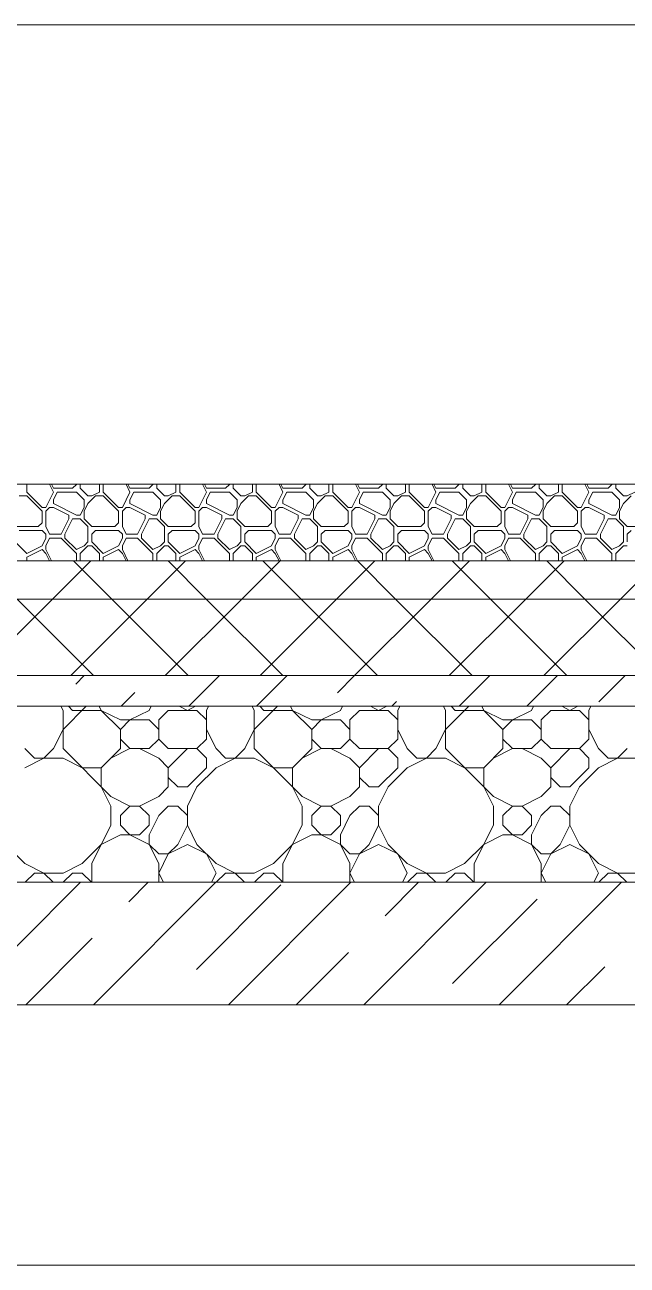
# Model space of a CAD drawing. Header units: millimetres. Extents: x 53645 to 137188, y 78097 to 135533.
# Drawn here: x 68644 to 69432, y 109260 to 110880 of the extents above; entities that cross this region are included whole.
import ezdxf

# ---------------------------------------------------------------- set-up
doc = ezdxf.new("R2010")
doc.units = ezdxf.units.MM
doc.layers.add('hatch', color=7, linetype='Continuous', lineweight=5)
doc.layers.add('Wall2', color=5, linetype='Continuous', lineweight=5)

msp = doc.modelspace()

# ---------------------------------------------------------------- linework, layer by layer
at = {"layer": 'hatch', "color": 251, "ltscale": 100}
for points in [[(68647, 110269.6), (68647, 110280)], [(68682, 110269.6), (68676.8, 110280)], [(68682, 110274.6), (68679.3, 110280)], [(68682, 110274.6), (68707, 110274.6)], [(68707, 110274.6), (68712, 110279.6)], [(68712, 110279.6), (68712, 110280)], [(68717, 110274.6), (68717, 110280)], [(68727, 110264.6), (68717, 110274.6)], [(68742, 110269.6), (68742, 110280)], [(68747, 110269.6), (68747, 110280)], [(68782, 110269.6), (68776.8, 110280)], [(68782, 110274.6), (68779.3, 110280)], [(68782, 110274.6), (68807, 110274.6)], [(68807, 110274.6), (68812, 110279.6)], [(68812, 110279.6), (68812, 110280)], [(68817, 110274.6), (68817, 110280)], [(68827, 110264.6), (68817, 110274.6)], [(68842, 110269.6), (68842, 110280)], [(68847, 110269.6), (68847, 110280)], [(68882, 110269.6), (68876.8, 110280)], [(68882, 110274.6), (68879.3, 110280)], [(68882, 110274.6), (68907, 110274.6)], [(68907, 110274.6), (68912, 110279.6)], [(68912, 110279.6), (68912, 110280)], [(68917, 110274.6), (68917, 110280)], [(68927, 110264.6), (68917, 110274.6)], [(68942, 110269.6), (68942, 110280)], [(68947, 110269.6), (68947, 110280)], [(68982, 110269.6), (68976.8, 110280)], [(68982, 110274.6), (68979.3, 110280)], [(68982, 110274.6), (69007, 110274.6)], [(69007, 110274.6), (69012, 110279.6)], [(69012, 110279.6), (69012, 110280)], [(69017, 110274.6), (69017, 110280)], [(69027, 110264.6), (69017, 110274.6)], [(69042, 110269.6), (69042, 110280)], [(69047, 110269.6), (69047, 110280)], [(69082, 110269.6), (69076.8, 110280)], [(69082, 110274.6), (69079.3, 110280)], [(69082, 110274.6), (69107, 110274.6)], [(69107, 110274.6), (69112, 110279.6)], [(69112, 110279.6), (69112, 110280)], [(69117, 110274.6), (69117, 110280)], [(69127, 110264.6), (69117, 110274.6)], [(69142, 110269.6), (69142, 110280)], [(69147, 110269.6), (69147, 110280)], [(69182, 110269.6), (69176.8, 110280)], [(69182, 110274.6), (69179.3, 110280)], [(69182, 110274.6), (69207, 110274.6)], [(69207, 110274.6), (69212, 110279.6)], [(69212, 110279.6), (69212, 110280)], [(69217, 110274.6), (69217, 110280)], [(69227, 110264.6), (69217, 110274.6)], [(69242, 110269.6), (69242, 110280)], [(69247, 110269.6), (69247, 110280)], [(69282, 110269.6), (69276.8, 110280)], [(69282, 110274.6), (69279.3, 110280)], [(69282, 110274.6), (69307, 110274.6)], [(69307, 110274.6), (69312, 110279.6)], [(69312, 110279.6), (69312, 110280)], [(69317, 110274.6), (69317, 110280)], [(69327, 110264.6), (69317, 110274.6)], [(69342, 110269.6), (69342, 110280)], [(69347, 110269.6), (69347, 110280)], [(69382, 110269.6), (69376.8, 110280)], [(69382, 110274.6), (69379.3, 110280)], [(69382, 110274.6), (69407, 110274.6)], [(69407, 110274.6), (69412, 110279.6)], [(69412, 110279.6), (69412, 110280)], [(69417, 110274.6), (69417, 110280)], [(69427, 110264.6), (69417, 110274.6)], [(68637, 110264.6), (68647, 110264.6)], [(68667, 110249.6), (68647, 110269.6)], [(68667, 110244.6), (68647, 110264.6)], [(68672, 110249.6), (68682, 110269.6)], [(68682, 110259.6), (68687, 110269.6)], [(68682, 110254.6), (68682, 110259.6)], [(68687, 110269.6), (68712, 110269.6)], [(68722, 110259.6), (68712, 110269.6)], [(68722, 110249.6), (68722, 110259.6)], [(68727, 110264.6), (68732, 110264.6)], [(68727, 110254.6), (68737, 110264.6)], [(68732, 110264.6), (68742, 110269.6)], [(68737, 110264.6), (68747, 110264.6)], [(68767, 110249.6), (68747, 110269.6)], [(68767, 110244.6), (68747, 110264.6)], [(68772, 110249.6), (68782, 110269.6)], [(68782, 110259.6), (68787, 110269.6)], [(68782, 110254.6), (68782, 110259.6)], [(68787, 110269.6), (68812, 110269.6)], [(68822, 110259.6), (68812, 110269.6)], [(68822, 110249.6), (68822, 110259.6)], [(68827, 110264.6), (68832, 110264.6)], [(68827, 110254.6), (68837, 110264.6)], [(68832, 110264.6), (68842, 110269.6)], [(68837, 110264.6), (68847, 110264.6)], [(68867, 110249.6), (68847, 110269.6)], [(68867, 110244.6), (68847, 110264.6)], [(68872, 110249.6), (68882, 110269.6)], [(68882, 110259.6), (68887, 110269.6)], [(68882, 110254.6), (68882, 110259.6)], [(68887, 110269.6), (68912, 110269.6)], [(68922, 110259.6), (68912, 110269.6)], [(68922, 110249.6), (68922, 110259.6)], [(68927, 110264.6), (68932, 110264.6)], [(68927, 110254.6), (68937, 110264.6)], [(68932, 110264.6), (68942, 110269.6)], [(68937, 110264.6), (68947, 110264.6)], [(68967, 110249.6), (68947, 110269.6)], [(68967, 110244.6), (68947, 110264.6)], [(68972, 110249.6), (68982, 110269.6)], [(68982, 110259.6), (68987, 110269.6)], [(68982, 110254.6), (68982, 110259.6)], [(68987, 110269.6), (69012, 110269.6)], [(69022, 110259.6), (69012, 110269.6)], [(69022, 110249.6), (69022, 110259.6)], [(69027, 110264.6), (69032, 110264.6)], [(69027, 110254.6), (69037, 110264.6)], [(69032, 110264.6), (69042, 110269.6)], [(69037, 110264.6), (69047, 110264.6)], [(69067, 110249.6), (69047, 110269.6)], [(69067, 110244.6), (69047, 110264.6)], [(69072, 110249.6), (69082, 110269.6)], [(69082, 110259.6), (69087, 110269.6)], [(69082, 110254.6), (69082, 110259.6)], [(69087, 110269.6), (69112, 110269.6)], [(69122, 110259.6), (69112, 110269.6)], [(69122, 110249.6), (69122, 110259.6)], [(69127, 110264.6), (69132, 110264.6)], [(69127, 110254.6), (69137, 110264.6)], [(69132, 110264.6), (69142, 110269.6)], [(69137, 110264.6), (69147, 110264.6)], [(69167, 110249.6), (69147, 110269.6)], [(69167, 110244.6), (69147, 110264.6)], [(69172, 110249.6), (69182, 110269.6)], [(69182, 110259.6), (69187, 110269.6)], [(69182, 110254.6), (69182, 110259.6)], [(69187, 110269.6), (69212, 110269.6)], [(69222, 110259.6), (69212, 110269.6)], [(69222, 110249.6), (69222, 110259.6)], [(69227, 110264.6), (69232, 110264.6)], [(69227, 110254.6), (69237, 110264.6)], [(69232, 110264.6), (69242, 110269.6)], [(69237, 110264.6), (69247, 110264.6)], [(69267, 110249.6), (69247, 110269.6)], [(69267, 110244.6), (69247, 110264.6)], [(69272, 110249.6), (69282, 110269.6)], [(69282, 110259.6), (69287, 110269.6)], [(69282, 110254.6), (69282, 110259.6)], [(69287, 110269.6), (69312, 110269.6)], [(69322, 110259.6), (69312, 110269.6)], [(69322, 110249.6), (69322, 110259.6)], [(69327, 110264.6), (69332, 110264.6)], [(69327, 110254.6), (69337, 110264.6)], [(69332, 110264.6), (69342, 110269.6)], [(69337, 110264.6), (69347, 110264.6)], [(69367, 110249.6), (69347, 110269.6)], [(69367, 110244.6), (69347, 110264.6)], [(69372, 110249.6), (69382, 110269.6)], [(69382, 110259.6), (69387, 110269.6)], [(69382, 110254.6), (69382, 110259.6)], [(69387, 110269.6), (69412, 110269.6)], [(69422, 110259.6), (69412, 110269.6)], [(69422, 110249.6), (69422, 110259.6)], [(69427, 110264.6), (69432, 110264.6)], [(69427, 110254.6), (69437, 110264.6)], [(69432, 110264.6), (69442, 110269.6)], [(68667, 110249.6), (68672, 110249.6)], [(68667, 110229.6), (68667, 110244.6)], [(68672, 110244.6), (68677, 110249.6)], [(68672, 110224.6), (68672, 110244.6)], [(68677, 110249.6), (68682, 110249.6)], [(68712, 110239.6), (68682, 110254.6)], [(68702, 110239.6), (68682, 110249.6)], [(68717, 110239.6), (68722, 110249.6)], [(68717, 110239.6), (68722, 110249.6)], [(68722, 110244.6), (68727, 110254.6)], [(68722, 110234.6), (68722, 110244.6)], [(68767, 110249.6), (68772, 110249.6)], [(68767, 110229.6), (68767, 110244.6)], [(68772, 110244.6), (68777, 110249.6)], [(68772, 110224.6), (68772, 110244.6)], [(68777, 110249.6), (68782, 110249.6)], [(68812, 110239.6), (68782, 110254.6)], [(68802, 110239.6), (68782, 110249.6)], [(68817, 110239.6), (68822, 110249.6)], [(68817, 110239.6), (68822, 110249.6)], [(68822, 110244.6), (68827, 110254.6)], [(68822, 110234.6), (68822, 110244.6)], [(68867, 110249.6), (68872, 110249.6)], [(68867, 110229.6), (68867, 110244.6)], [(68872, 110244.6), (68877, 110249.6)], [(68872, 110224.6), (68872, 110244.6)], [(68877, 110249.6), (68882, 110249.6)], [(68912, 110239.6), (68882, 110254.6)], [(68902, 110239.6), (68882, 110249.6)], [(68917, 110239.6), (68922, 110249.6)], [(68917, 110239.6), (68922, 110249.6)], [(68922, 110244.6), (68927, 110254.6)], [(68922, 110234.6), (68922, 110244.6)], [(68967, 110249.6), (68972, 110249.6)], [(68967, 110229.6), (68967, 110244.6)], [(68972, 110244.6), (68977, 110249.6)], [(68972, 110224.6), (68972, 110244.6)], [(68977, 110249.6), (68982, 110249.6)], [(69012, 110239.6), (68982, 110254.6)], [(69002, 110239.6), (68982, 110249.6)], [(69017, 110239.6), (69022, 110249.6)], [(69017, 110239.6), (69022, 110249.6)], [(69022, 110244.6), (69027, 110254.6)], [(69022, 110234.6), (69022, 110244.6)], [(69067, 110249.6), (69072, 110249.6)], [(69067, 110229.6), (69067, 110244.6)], [(69072, 110244.6), (69077, 110249.6)], [(69072, 110224.6), (69072, 110244.6)], [(69077, 110249.6), (69082, 110249.6)], [(69112, 110239.6), (69082, 110254.6)], [(69102, 110239.6), (69082, 110249.6)], [(69117, 110239.6), (69122, 110249.6)], [(69117, 110239.6), (69122, 110249.6)], [(69122, 110244.6), (69127, 110254.6)], [(69122, 110234.6), (69122, 110244.6)], [(69167, 110249.6), (69172, 110249.6)], [(69167, 110229.6), (69167, 110244.6)], [(69172, 110244.6), (69177, 110249.6)], [(69172, 110224.6), (69172, 110244.6)], [(69177, 110249.6), (69182, 110249.6)], [(69212, 110239.6), (69182, 110254.6)], [(69202, 110239.6), (69182, 110249.6)], [(69217, 110239.6), (69222, 110249.6)], [(69217, 110239.6), (69222, 110249.6)], [(69222, 110244.6), (69227, 110254.6)], [(69222, 110234.6), (69222, 110244.6)], [(69267, 110249.6), (69272, 110249.6)], [(69267, 110229.6), (69267, 110244.6)], [(69272, 110244.6), (69277, 110249.6)], [(69272, 110224.6), (69272, 110244.6)], [(69277, 110249.6), (69282, 110249.6)], [(69312, 110239.6), (69282, 110254.6)], [(69302, 110239.6), (69282, 110249.6)], [(69317, 110239.6), (69322, 110249.6)], [(69317, 110239.6), (69322, 110249.6)], [(69322, 110244.6), (69327, 110254.6)], [(69322, 110234.6), (69322, 110244.6)], [(69367, 110249.6), (69372, 110249.6)], [(69367, 110229.6), (69367, 110244.6)], [(69372, 110244.6), (69377, 110249.6)], [(69372, 110224.6), (69372, 110244.6)], [(69377, 110249.6), (69382, 110249.6)], [(69412, 110239.6), (69382, 110254.6)], [(69402, 110239.6), (69382, 110249.6)], [(69417, 110239.6), (69422, 110249.6)], [(69417, 110239.6), (69422, 110249.6)], [(69422, 110244.6), (69427, 110254.6)], [(69422, 110234.6), (69422, 110244.6)], [(68662, 110224.6), (68667, 110229.6)], [(68692, 110214.6), (68702, 110234.6)], [(68697, 110214.6), (68707, 110234.6)], [(68702, 110234.6), (68702, 110239.6)], [(68707, 110234.6), (68717, 110234.6)], [(68712, 110239.6), (68717, 110239.6)], [(68727, 110224.6), (68717, 110234.6)], [(68732, 110224.6), (68722, 110234.6)], [(68762, 110224.6), (68767, 110229.6)], [(68792, 110214.6), (68802, 110234.6)], [(68797, 110214.6), (68807, 110234.6)], [(68802, 110234.6), (68802, 110239.6)], [(68807, 110234.6), (68817, 110234.6)], [(68812, 110239.6), (68817, 110239.6)], [(68827, 110224.6), (68817, 110234.6)], [(68832, 110224.6), (68822, 110234.6)], [(68862, 110224.6), (68867, 110229.6)], [(68892, 110214.6), (68902, 110234.6)], [(68897, 110214.6), (68907, 110234.6)], [(68902, 110234.6), (68902, 110239.6)], [(68907, 110234.6), (68917, 110234.6)], [(68912, 110239.6), (68917, 110239.6)], [(68927, 110224.6), (68917, 110234.6)], [(68932, 110224.6), (68922, 110234.6)], [(68962, 110224.6), (68967, 110229.6)], [(68992, 110214.6), (69002, 110234.6)], [(68997, 110214.6), (69007, 110234.6)], [(69002, 110234.6), (69002, 110239.6)], [(69007, 110234.6), (69017, 110234.6)], [(69012, 110239.6), (69017, 110239.6)], [(69027, 110224.6), (69017, 110234.6)], [(69032, 110224.6), (69022, 110234.6)], [(69062, 110224.6), (69067, 110229.6)], [(69092, 110214.6), (69102, 110234.6)], [(69097, 110214.6), (69107, 110234.6)], [(69102, 110234.6), (69102, 110239.6)], [(69107, 110234.6), (69117, 110234.6)], [(69112, 110239.6), (69117, 110239.6)], [(69127, 110224.6), (69117, 110234.6)], [(69132, 110224.6), (69122, 110234.6)], [(69162, 110224.6), (69167, 110229.6)], [(69192, 110214.6), (69202, 110234.6)], [(69197, 110214.6), (69207, 110234.6)], [(69202, 110234.6), (69202, 110239.6)], [(69207, 110234.6), (69217, 110234.6)], [(69212, 110239.6), (69217, 110239.6)], [(69227, 110224.6), (69217, 110234.6)], [(69232, 110224.6), (69222, 110234.6)], [(69262, 110224.6), (69267, 110229.6)], [(69292, 110214.6), (69302, 110234.6)], [(69297, 110214.6), (69307, 110234.6)], [(69302, 110234.6), (69302, 110239.6)], [(69307, 110234.6), (69317, 110234.6)], [(69312, 110239.6), (69317, 110239.6)], [(69327, 110224.6), (69317, 110234.6)], [(69332, 110224.6), (69322, 110234.6)], [(69362, 110224.6), (69367, 110229.6)], [(69392, 110214.6), (69402, 110234.6)], [(69397, 110214.6), (69407, 110234.6)], [(69402, 110234.6), (69402, 110239.6)], [(69407, 110234.6), (69417, 110234.6)], [(69412, 110239.6), (69417, 110239.6)], [(69427, 110224.6), (69417, 110234.6)], [(69432, 110224.6), (69422, 110234.6)], [(68632, 110224.6), (68662, 110224.6)], [(68637, 110219.6), (68667, 110219.6)], [(68672, 110214.6), (68667, 110219.6)], [(68667, 110199.6), (68672, 110209.6)], [(68677, 110214.6), (68672, 110224.6)], [(68672, 110209.6), (68672, 110214.6)], [(68672, 110199.6), (68677, 110209.6)], [(68677, 110214.6), (68692, 110214.6)], [(68677, 110209.6), (68692, 110209.6)], [(68712, 110189.6), (68692, 110209.6)], [(68697, 110209.6), (68697, 110214.6)], [(68712, 110194.6), (68697, 110209.6)], [(68727, 110204.6), (68727, 110224.6)], [(68732, 110224.6), (68762, 110224.6)], [(68732, 110214.6), (68737, 110219.6)], [(68732, 110204.6), (68732, 110214.6)], [(68737, 110219.6), (68767, 110219.6)], [(68772, 110214.6), (68767, 110219.6)], [(68767, 110199.6), (68772, 110209.6)], [(68777, 110214.6), (68772, 110224.6)], [(68772, 110209.6), (68772, 110214.6)], [(68772, 110199.6), (68777, 110209.6)], [(68777, 110214.6), (68792, 110214.6)], [(68777, 110209.6), (68792, 110209.6)], [(68812, 110189.6), (68792, 110209.6)], [(68797, 110209.6), (68797, 110214.6)], [(68812, 110194.6), (68797, 110209.6)], [(68827, 110204.6), (68827, 110224.6)], [(68832, 110224.6), (68862, 110224.6)], [(68832, 110214.6), (68837, 110219.6)], [(68832, 110204.6), (68832, 110214.6)], [(68837, 110219.6), (68867, 110219.6)], [(68872, 110214.6), (68867, 110219.6)], [(68867, 110199.6), (68872, 110209.6)], [(68877, 110214.6), (68872, 110224.6)], [(68872, 110209.6), (68872, 110214.6)], [(68872, 110199.6), (68877, 110209.6)], [(68877, 110214.6), (68892, 110214.6)], [(68877, 110209.6), (68892, 110209.6)], [(68912, 110189.6), (68892, 110209.6)], [(68897, 110209.6), (68897, 110214.6)], [(68912, 110194.6), (68897, 110209.6)], [(68927, 110204.6), (68927, 110224.6)], [(68932, 110224.6), (68962, 110224.6)], [(68932, 110214.6), (68937, 110219.6)], [(68932, 110204.6), (68932, 110214.6)], [(68937, 110219.6), (68967, 110219.6)], [(68972, 110214.6), (68967, 110219.6)], [(68967, 110199.6), (68972, 110209.6)], [(68977, 110214.6), (68972, 110224.6)], [(68972, 110209.6), (68972, 110214.6)], [(68972, 110199.6), (68977, 110209.6)], [(68977, 110214.6), (68992, 110214.6)], [(68977, 110209.6), (68992, 110209.6)], [(69012, 110189.6), (68992, 110209.6)], [(68997, 110209.6), (68997, 110214.6)], [(69012, 110194.6), (68997, 110209.6)], [(69027, 110204.6), (69027, 110224.6)], [(69032, 110224.6), (69062, 110224.6)], [(69032, 110214.6), (69037, 110219.6)], [(69032, 110204.6), (69032, 110214.6)], [(69037, 110219.6), (69067, 110219.6)], [(69072, 110214.6), (69067, 110219.6)], [(69067, 110199.6), (69072, 110209.6)], [(69077, 110214.6), (69072, 110224.6)], [(69072, 110209.6), (69072, 110214.6)], [(69072, 110199.6), (69077, 110209.6)], [(69077, 110214.6), (69092, 110214.6)], [(69077, 110209.6), (69092, 110209.6)], [(69112, 110189.6), (69092, 110209.6)], [(69097, 110209.6), (69097, 110214.6)], [(69112, 110194.6), (69097, 110209.6)], [(69127, 110204.6), (69127, 110224.6)], [(69132, 110224.6), (69162, 110224.6)], [(69132, 110214.6), (69137, 110219.6)], [(69132, 110204.6), (69132, 110214.6)], [(69137, 110219.6), (69167, 110219.6)], [(69172, 110214.6), (69167, 110219.6)], [(69167, 110199.6), (69172, 110209.6)], [(69177, 110214.6), (69172, 110224.6)], [(69172, 110209.6), (69172, 110214.6)], [(69172, 110199.6), (69177, 110209.6)], [(69177, 110214.6), (69192, 110214.6)], [(69177, 110209.6), (69192, 110209.6)], [(69212, 110189.6), (69192, 110209.6)], [(69197, 110209.6), (69197, 110214.6)], [(69212, 110194.6), (69197, 110209.6)], [(69227, 110204.6), (69227, 110224.6)], [(69232, 110224.6), (69262, 110224.6)], [(69232, 110214.6), (69237, 110219.6)], [(69232, 110204.6), (69232, 110214.6)], [(69237, 110219.6), (69267, 110219.6)], [(69272, 110214.6), (69267, 110219.6)], [(69267, 110199.6), (69272, 110209.6)], [(69277, 110214.6), (69272, 110224.6)], [(69272, 110209.6), (69272, 110214.6)], [(69272, 110199.6), (69277, 110209.6)], [(69277, 110214.6), (69292, 110214.6)], [(69277, 110209.6), (69292, 110209.6)], [(69312, 110189.6), (69292, 110209.6)], [(69297, 110209.6), (69297, 110214.6)], [(69312, 110194.6), (69297, 110209.6)], [(69327, 110204.6), (69327, 110224.6)], [(69332, 110224.6), (69362, 110224.6)], [(69332, 110214.6), (69337, 110219.6)], [(69332, 110204.6), (69332, 110214.6)], [(69337, 110219.6), (69367, 110219.6)], [(69372, 110214.6), (69367, 110219.6)], [(69367, 110199.6), (69372, 110209.6)], [(69377, 110214.6), (69372, 110224.6)], [(69372, 110209.6), (69372, 110214.6)], [(69372, 110199.6), (69377, 110209.6)], [(69377, 110214.6), (69392, 110214.6)], [(69377, 110209.6), (69392, 110209.6)], [(69412, 110189.6), (69392, 110209.6)], [(69397, 110209.6), (69397, 110214.6)], [(69412, 110194.6), (69397, 110209.6)], [(69427, 110204.6), (69427, 110224.6)], [(69432, 110224.6), (69462, 110224.6)], [(69432, 110214.6), (69437, 110219.6)], [(69432, 110204.6), (69432, 110214.6)], [(68647, 110189.6), (68632, 110204.6)], [(68647, 110189.6), (68667, 110199.6)], [(68647, 110184.6), (68667, 110194.6)], [(68672, 110189.6), (68667, 110194.6)], [(68672, 110194.6), (68672, 110199.6)], [(68679.3, 110180), (68672, 110194.6)], [(68712, 110194.6), (68722, 110199.6)], [(68717, 110189.6), (68727, 110199.6)], [(68722, 110199.6), (68727, 110204.6)], [(68727, 110199.6), (68732, 110199.6)], [(68747, 110189.6), (68732, 110204.6)], [(68742, 110189.6), (68732, 110199.6)], [(68747, 110189.6), (68767, 110199.6)], [(68747, 110184.6), (68767, 110194.6)], [(68772, 110189.6), (68767, 110194.6)], [(68772, 110194.6), (68772, 110199.6)], [(68779.3, 110180), (68772, 110194.6)], [(68812, 110194.6), (68822, 110199.6)], [(68817, 110189.6), (68827, 110199.6)], [(68822, 110199.6), (68827, 110204.6)], [(68827, 110199.6), (68832, 110199.6)], [(68847, 110189.6), (68832, 110204.6)], [(68842, 110189.6), (68832, 110199.6)], [(68847, 110189.6), (68867, 110199.6)], [(68847, 110184.6), (68867, 110194.6)], [(68872, 110189.6), (68867, 110194.6)], [(68872, 110194.6), (68872, 110199.6)], [(68879.3, 110180), (68872, 110194.6)], [(68912, 110194.6), (68922, 110199.6)], [(68917, 110189.6), (68927, 110199.6)], [(68922, 110199.6), (68927, 110204.6)], [(68927, 110199.6), (68932, 110199.6)], [(68947, 110189.6), (68932, 110204.6)], [(68942, 110189.6), (68932, 110199.6)], [(68947, 110189.6), (68967, 110199.6)], [(68947, 110184.6), (68967, 110194.6)], [(68972, 110189.6), (68967, 110194.6)], [(68972, 110194.6), (68972, 110199.6)], [(68979.3, 110180), (68972, 110194.6)], [(69012, 110194.6), (69022, 110199.6)], [(69017, 110189.6), (69027, 110199.6)], [(69022, 110199.6), (69027, 110204.6)], [(69027, 110199.6), (69032, 110199.6)], [(69047, 110189.6), (69032, 110204.6)], [(69042, 110189.6), (69032, 110199.6)], [(69047, 110189.6), (69067, 110199.6)], [(69047, 110184.6), (69067, 110194.6)], [(69072, 110189.6), (69067, 110194.6)], [(69072, 110194.6), (69072, 110199.6)], [(69079.3, 110180), (69072, 110194.6)], [(69112, 110194.6), (69122, 110199.6)], [(69117, 110189.6), (69127, 110199.6)], [(69122, 110199.6), (69127, 110204.6)], [(69127, 110199.6), (69132, 110199.6)], [(69147, 110189.6), (69132, 110204.6)], [(69142, 110189.6), (69132, 110199.6)], [(69147, 110189.6), (69167, 110199.6)], [(69147, 110184.6), (69167, 110194.6)], [(69172, 110189.6), (69167, 110194.6)], [(69172, 110194.6), (69172, 110199.6)], [(69179.3, 110180), (69172, 110194.6)], [(69212, 110194.6), (69222, 110199.6)], [(69217, 110189.6), (69227, 110199.6)], [(69222, 110199.6), (69227, 110204.6)], [(69227, 110199.6), (69232, 110199.6)], [(69247, 110189.6), (69232, 110204.6)], [(69242, 110189.6), (69232, 110199.6)], [(69247, 110189.6), (69267, 110199.6)], [(69247, 110184.6), (69267, 110194.6)], [(69272, 110189.6), (69267, 110194.6)], [(69272, 110194.6), (69272, 110199.6)], [(69279.3, 110180), (69272, 110194.6)], [(69312, 110194.6), (69322, 110199.6)], [(69317, 110189.6), (69327, 110199.6)], [(69322, 110199.6), (69327, 110204.6)], [(69327, 110199.6), (69332, 110199.6)], [(69347, 110189.6), (69332, 110204.6)], [(69342, 110189.6), (69332, 110199.6)], [(69347, 110189.6), (69367, 110199.6)], [(69347, 110184.6), (69367, 110194.6)], [(69372, 110189.6), (69367, 110194.6)], [(69372, 110194.6), (69372, 110199.6)], [(69379.3, 110180), (69372, 110194.6)], [(69412, 110194.6), (69422, 110199.6)], [(69417, 110189.6), (69427, 110199.6)], [(69422, 110199.6), (69427, 110204.6)], [(69427, 110199.6), (69432, 110199.6)], [(74636.5, 110180), (61406.4, 110180)], [(61406.4, 110180), (74636.5, 110180)], [(68647, 110180), (68647, 110184.6)], [(68676.8, 110180), (68672, 110189.6)], [(68680.7, 110130), (68730.7, 110180)], [(68758.1, 110130), (68708.1, 110180)], [(68712, 110180), (68712, 110189.6)], [(68717, 110180), (68717, 110189.6)], [(68742, 110180), (68742, 110189.6)], [(68747, 110180), (68747, 110184.6)], [(68776.8, 110180), (68772, 110189.6)], [(68804.5, 110130), (68854.5, 110180)], [(68812, 110180), (68812, 110189.6)], [(68817, 110180), (68817, 110189.6)], [(68881.8, 110130), (68831.8, 110180)], [(68842, 110180), (68842, 110189.6)], [(68847, 110180), (68847, 110184.6)], [(68876.8, 110180), (68872, 110189.6)], [(68912, 110180), (68912, 110189.6)], [(68917, 110180), (68917, 110189.6)], [(68928.2, 110130), (68978.2, 110180)], [(68942, 110180), (68942, 110189.6)], [(68947, 110180), (68947, 110184.6)], [(69005.6, 110130), (68955.6, 110180)], [(68976.8, 110180), (68972, 110189.6)], [(69012, 110180), (69012, 110189.6)], [(69017, 110180), (69017, 110189.6)], [(69042, 110180), (69042, 110189.6)], [(69047, 110180), (69047, 110184.6)], [(69052, 110130), (69102, 110180)], [(69076.8, 110180), (69072, 110189.6)], [(69129.3, 110130), (69079.3, 110180)], [(69112, 110180), (69112, 110189.6)], [(69117, 110180), (69117, 110189.6)], [(69142, 110180), (69142, 110189.6)], [(69147, 110180), (69147, 110184.6)], [(69176.8, 110180), (69172, 110189.6)], [(69175.7, 110130), (69225.7, 110180)], [(69253.1, 110130), (69203.1, 110180)], [(69212, 110180), (69212, 110189.6)], [(69217, 110180), (69217, 110189.6)], [(69242, 110180), (69242, 110189.6)], [(69247, 110180), (69247, 110184.6)], [(69276.8, 110180), (69272, 110189.6)], [(69299.4, 110130), (69349.4, 110180)], [(69312, 110180), (69312, 110189.6)], [(69317, 110180), (69317, 110189.6)], [(69376.8, 110130), (69326.8, 110180)], [(69342, 110180), (69342, 110189.6)], [(69347, 110180), (69347, 110184.6)], [(69376.8, 110180), (69372, 110189.6)], [(69412, 110180), (69412, 110189.6)], [(69417, 110180), (69417, 110189.6)], [(69423.2, 110130), (69473.2, 110180)], [(74636.5, 110130), (61406.4, 110130)], [(61406.4, 110130), (74636.5, 110130)], [(68580.7, 110030), (68680.7, 110130)], [(68734.4, 110030), (68634.4, 110130)], [(68704.5, 110030), (68804.5, 110130)], [(68858.1, 110030), (68758.1, 110130)], [(68828.2, 110030), (68928.2, 110130)], [(68981.8, 110030), (68881.8, 110130)], [(68952, 110030), (69052, 110130)], [(69105.6, 110030), (69005.6, 110130)], [(69075.7, 110030), (69175.7, 110130)], [(69229.3, 110030), (69129.3, 110130)], [(69199.4, 110030), (69299.4, 110130)], [(69353.1, 110030), (69253.1, 110130)], [(69323.2, 110030), (69423.2, 110130)], [(69476.8, 110030), (69376.8, 110130)], [(74636.5, 110030), (61406.4, 110030)], [(61406.4, 110030), (74636.5, 110030)], [(68711, 110018.8), (68722.2, 110030)], [(68858.9, 109990), (68898.9, 110030)], [(68947.3, 109990), (68987.3, 110030)], [(69053.1, 110007.3), (69075.7, 110030)], [(69212.5, 109990), (69252.5, 110030)], [(69300.9, 109990), (69340.9, 110030)], [(69395.1, 109995.8), (69429.3, 110030)], [(68770.5, 109990), (68788.4, 110007.8)], [(74636.5, 109990), (61406.4, 109990)], [(61406.4, 109990), (74636.5, 109990)], [(68694.5, 109984.6), (68691.8, 109990)], [(68694.5, 109959.6), (68724.8, 109990)], [(68694.5, 109934.6), (68694.5, 109984.6)], [(68707, 109984.6), (68701.7, 109990)], [(68707, 109984.6), (68744.5, 109984.6)], [(68744.5, 109984.6), (68741.8, 109990)], [(68769.5, 109959.6), (68744.5, 109984.6)], [(68769.5, 109972.1), (68744.5, 109984.6)], [(68782, 109972.1), (68807, 109984.6)], [(68807, 109984.6), (68809.6, 109990)], [(68819.5, 109972.1), (68832, 109984.6)], [(68832, 109984.6), (68869.5, 109984.6)], [(68857, 109984.6), (68846.3, 109990)], [(68857, 109984.6), (68867.6, 109990)], [(68882, 109972.1), (68869.5, 109984.6)], [(68882, 109984.6), (68884.6, 109990)], [(68882, 109947.1), (68882, 109984.6)], [(68944.5, 109984.6), (68941.8, 109990)], [(68944.5, 109959.6), (68974.8, 109990)], [(68944.5, 109934.6), (68944.5, 109984.6)], [(68957, 109984.6), (68951.7, 109990)], [(68957, 109984.6), (68994.5, 109984.6)], [(68994.5, 109984.6), (68991.8, 109990)], [(69019.5, 109959.6), (68994.5, 109984.6)], [(69019.5, 109972.1), (68994.5, 109984.6)], [(69032, 109972.1), (69057, 109984.6)], [(69057, 109984.6), (69059.6, 109990)], [(69069.5, 109972.1), (69082, 109984.6)], [(69082, 109984.6), (69119.5, 109984.6)], [(69107, 109984.6), (69096.3, 109990)], [(69107, 109984.6), (69117.6, 109990)], [(69132, 109972.1), (69119.5, 109984.6)], [(69124.1, 109990), (69130.4, 109996.3)], [(69132, 109984.6), (69134.6, 109990)], [(69132, 109947.1), (69132, 109984.6)], [(69194.5, 109984.6), (69191.8, 109990)], [(69194.5, 109959.6), (69224.8, 109990)], [(69194.5, 109934.6), (69194.5, 109984.6)], [(69207, 109984.6), (69201.7, 109990)], [(69207, 109984.6), (69244.5, 109984.6)], [(69244.5, 109984.6), (69241.8, 109990)], [(69269.5, 109959.6), (69244.5, 109984.6)], [(69269.5, 109972.1), (69244.5, 109984.6)], [(69282, 109972.1), (69307, 109984.6)], [(69307, 109984.6), (69309.6, 109990)], [(69319.5, 109972.1), (69332, 109984.6)], [(69332, 109984.6), (69369.5, 109984.6)], [(69357, 109984.6), (69346.3, 109990)], [(69357, 109984.6), (69367.6, 109990)], [(69382, 109972.1), (69369.5, 109984.6)], [(69382, 109984.6), (69384.6, 109990)], [(69382, 109947.1), (69382, 109984.6)], [(68769.5, 109972.1), (68807, 109972.1)], [(68769.5, 109959.6), (68782, 109972.1)], [(68819.5, 109959.6), (68807, 109972.1)], [(68819.5, 109947.1), (68819.5, 109972.1)], [(69019.5, 109972.1), (69057, 109972.1)], [(69019.5, 109959.6), (69032, 109972.1)], [(69069.5, 109959.6), (69057, 109972.1)], [(69069.5, 109947.1), (69069.5, 109972.1)], [(69269.5, 109972.1), (69307, 109972.1)], [(69269.5, 109959.6), (69282, 109972.1)], [(69319.5, 109959.6), (69307, 109972.1)], [(69319.5, 109947.1), (69319.5, 109972.1)], [(68682, 109934.6), (68694.5, 109959.6)], [(68769.5, 109934.6), (68769.5, 109959.6)], [(68894.5, 109934.6), (68882, 109959.6)], [(68932, 109934.6), (68944.5, 109959.6)], [(69019.5, 109934.6), (69019.5, 109959.6)], [(69144.5, 109934.6), (69132, 109959.6)], [(69182, 109934.6), (69194.5, 109959.6)], [(69269.5, 109934.6), (69269.5, 109959.6)], [(69394.5, 109934.6), (69382, 109959.6)], [(68657, 109922.1), (68644.5, 109934.6)], [(68669.5, 109922.1), (68682, 109934.6)], [(68757, 109872.1), (68694.5, 109934.6)], [(68744.5, 109909.6), (68769.5, 109934.6)], [(68757, 109922.1), (68782, 109934.6)], [(68782, 109934.6), (68769.5, 109947.1)], [(68782, 109934.6), (68807, 109934.6)], [(68819.5, 109922.1), (68794.5, 109934.6)], [(68807, 109934.6), (68819.5, 109947.1)], [(68832, 109934.6), (68819.5, 109947.1)], [(68832, 109934.6), (68869.5, 109934.6)], [(68832, 109909.6), (68857, 109934.6)], [(68869.5, 109934.6), (68882, 109947.1)], [(68882, 109922.1), (68869.5, 109934.6)], [(68907, 109922.1), (68894.5, 109934.6)], [(68919.5, 109922.1), (68932, 109934.6)], [(69007, 109872.1), (68944.5, 109934.6)], [(68994.5, 109909.6), (69019.5, 109934.6)], [(69007, 109922.1), (69032, 109934.6)], [(69032, 109934.6), (69019.5, 109947.1)], [(69032, 109934.6), (69057, 109934.6)], [(69069.5, 109922.1), (69044.5, 109934.6)], [(69057, 109934.6), (69069.5, 109947.1)], [(69082, 109934.6), (69069.5, 109947.1)], [(69082, 109934.6), (69119.5, 109934.6)], [(69082, 109909.6), (69107, 109934.6)], [(69119.5, 109934.6), (69132, 109947.1)], [(69132, 109922.1), (69119.5, 109934.6)], [(69157, 109922.1), (69144.5, 109934.6)], [(69169.5, 109922.1), (69182, 109934.6)], [(69257, 109872.1), (69194.5, 109934.6)], [(69244.5, 109909.6), (69269.5, 109934.6)], [(69257, 109922.1), (69282, 109934.6)], [(69282, 109934.6), (69269.5, 109947.1)], [(69282, 109934.6), (69307, 109934.6)], [(69319.5, 109922.1), (69294.5, 109934.6)], [(69307, 109934.6), (69319.5, 109947.1)], [(69332, 109934.6), (69319.5, 109947.1)], [(69332, 109934.6), (69369.5, 109934.6)], [(69332, 109909.6), (69357, 109934.6)], [(69369.5, 109934.6), (69382, 109947.1)], [(69382, 109922.1), (69369.5, 109934.6)], [(69407, 109922.1), (69394.5, 109934.6)], [(69419.5, 109922.1), (69432, 109934.6)], [(68644.5, 109909.6), (68669.5, 109922.1)], [(68657, 109922.1), (68694.5, 109922.1)], [(68719.5, 109909.6), (68694.5, 109922.1)], [(68832, 109909.6), (68819.5, 109922.1)], [(68882, 109909.6), (68882, 109922.1)], [(68894.5, 109909.6), (68919.5, 109922.1)], [(68907, 109922.1), (68944.5, 109922.1)], [(68969.5, 109909.6), (68944.5, 109922.1)], [(69082, 109909.6), (69069.5, 109922.1)], [(69132, 109909.6), (69132, 109922.1)], [(69144.5, 109909.6), (69169.5, 109922.1)], [(69157, 109922.1), (69194.5, 109922.1)], [(69219.5, 109909.6), (69194.5, 109922.1)], [(69332, 109909.6), (69319.5, 109922.1)], [(69382, 109909.6), (69382, 109922.1)], [(69394.5, 109909.6), (69419.5, 109922.1)], [(69407, 109922.1), (69444.5, 109922.1)], [(68719.5, 109909.6), (68744.5, 109909.6)], [(68744.5, 109884.6), (68744.5, 109909.6)], [(68832, 109884.6), (68832, 109909.6)], [(68857, 109884.6), (68882, 109909.6)], [(68869.5, 109884.6), (68894.5, 109909.6)], [(68969.5, 109909.6), (68994.5, 109909.6)], [(68994.5, 109884.6), (68994.5, 109909.6)], [(69082, 109884.6), (69082, 109909.6)], [(69107, 109884.6), (69132, 109909.6)], [(69119.5, 109884.6), (69144.5, 109909.6)], [(69219.5, 109909.6), (69244.5, 109909.6)], [(69244.5, 109884.6), (69244.5, 109909.6)], [(69332, 109884.6), (69332, 109909.6)], [(69357, 109884.6), (69382, 109909.6)], [(69369.5, 109884.6), (69394.5, 109909.6)], [(68757, 109859.6), (68744.5, 109884.6)], [(68819.5, 109872.1), (68832, 109884.6)], [(68844.5, 109884.6), (68832, 109897.1)], [(68844.5, 109884.6), (68857, 109884.6)], [(68869.5, 109884.6), (68857, 109859.6)], [(69007, 109859.6), (68994.5, 109884.6)], [(69069.5, 109872.1), (69082, 109884.6)], [(69094.5, 109884.6), (69082, 109897.1)], [(69094.5, 109884.6), (69107, 109884.6)], [(69119.5, 109884.6), (69107, 109859.6)], [(69257, 109859.6), (69244.5, 109884.6)], [(69319.5, 109872.1), (69332, 109884.6)], [(69344.5, 109884.6), (69332, 109897.1)], [(69344.5, 109884.6), (69357, 109884.6)], [(69369.5, 109884.6), (69357, 109859.6)], [(68782, 109859.6), (68757, 109872.1)], [(68794.5, 109859.6), (68819.5, 109872.1)], [(69032, 109859.6), (69007, 109872.1)], [(69044.5, 109859.6), (69069.5, 109872.1)], [(69282, 109859.6), (69257, 109872.1)], [(69294.5, 109859.6), (69319.5, 109872.1)], [(68757, 109834.6), (68757, 109859.6)], [(68769.5, 109847.1), (68782, 109859.6)], [(68782, 109859.6), (68794.5, 109859.6)], [(68807, 109847.1), (68794.5, 109859.6)], [(68819.5, 109847.1), (68832, 109859.6)], [(68832, 109859.6), (68844.5, 109859.6)], [(68857, 109847.1), (68844.5, 109859.6)], [(68857, 109834.6), (68857, 109859.6)], [(69007, 109834.6), (69007, 109859.6)], [(69019.5, 109847.1), (69032, 109859.6)], [(69032, 109859.6), (69044.5, 109859.6)], [(69057, 109847.1), (69044.5, 109859.6)], [(69069.5, 109847.1), (69082, 109859.6)], [(69082, 109859.6), (69094.5, 109859.6)], [(69107, 109847.1), (69094.5, 109859.6)], [(69107, 109834.6), (69107, 109859.6)], [(69257, 109834.6), (69257, 109859.6)], [(69269.5, 109847.1), (69282, 109859.6)], [(69282, 109859.6), (69294.5, 109859.6)], [(69307, 109847.1), (69294.5, 109859.6)], [(69319.5, 109847.1), (69332, 109859.6)], [(69332, 109859.6), (69344.5, 109859.6)], [(69357, 109847.1), (69344.5, 109859.6)], [(69357, 109834.6), (69357, 109859.6)], [(68769.5, 109834.6), (68769.5, 109847.1)], [(68807, 109834.6), (68807, 109847.1)], [(68807, 109822.1), (68819.5, 109847.1)], [(69019.5, 109834.6), (69019.5, 109847.1)], [(69057, 109834.6), (69057, 109847.1)], [(69057, 109822.1), (69069.5, 109847.1)], [(69269.5, 109834.6), (69269.5, 109847.1)], [(69307, 109834.6), (69307, 109847.1)], [(69307, 109822.1), (69319.5, 109847.1)], [(68732, 109784.6), (68757, 109834.6)], [(68744.5, 109809.6), (68769.5, 109822.1)], [(68782, 109822.1), (68769.5, 109834.6)], [(68769.5, 109822.1), (68794.5, 109822.1)], [(68807, 109809.6), (68782, 109822.1)], [(68794.5, 109822.1), (68807, 109834.6)], [(68807, 109809.6), (68807, 109822.1)], [(68844.5, 109809.6), (68857, 109834.6)], [(68869.5, 109809.6), (68857, 109834.6)], [(68982, 109784.6), (69007, 109834.6)], [(68994.5, 109809.6), (69019.5, 109822.1)], [(69032, 109822.1), (69019.5, 109834.6)], [(69019.5, 109822.1), (69044.5, 109822.1)], [(69057, 109809.6), (69032, 109822.1)], [(69044.5, 109822.1), (69057, 109834.6)], [(69057, 109809.6), (69057, 109822.1)], [(69094.5, 109809.6), (69107, 109834.6)], [(69119.5, 109809.6), (69107, 109834.6)], [(69232, 109784.6), (69257, 109834.6)], [(69244.5, 109809.6), (69269.5, 109822.1)], [(69282, 109822.1), (69269.5, 109834.6)], [(69269.5, 109822.1), (69294.5, 109822.1)], [(69307, 109809.6), (69282, 109822.1)], [(69294.5, 109822.1), (69307, 109834.6)], [(69307, 109809.6), (69307, 109822.1)], [(69344.5, 109809.6), (69357, 109834.6)], [(69369.5, 109809.6), (69357, 109834.6)], [(68644.5, 109784.6), (68619.5, 109809.6)], [(68719.5, 109784.6), (68744.5, 109809.6)], [(68819.5, 109797.1), (68807, 109809.6)], [(68819.5, 109784.6), (68807, 109809.6)], [(68832, 109797.1), (68844.5, 109809.6)], [(68832, 109797.1), (68857, 109809.6)], [(68882, 109797.1), (68857, 109809.6)], [(68882, 109797.1), (68857, 109809.6)], [(68894.5, 109784.6), (68869.5, 109809.6)], [(68969.5, 109784.6), (68994.5, 109809.6)], [(69069.5, 109797.1), (69057, 109809.6)], [(69069.5, 109784.6), (69057, 109809.6)], [(69082, 109797.1), (69094.5, 109809.6)], [(69082, 109797.1), (69107, 109809.6)], [(69132, 109797.1), (69107, 109809.6)], [(69132, 109797.1), (69107, 109809.6)], [(69144.5, 109784.6), (69119.5, 109809.6)], [(69219.5, 109784.6), (69244.5, 109809.6)], [(69319.5, 109797.1), (69307, 109809.6)], [(69319.5, 109784.6), (69307, 109809.6)], [(69332, 109797.1), (69344.5, 109809.6)], [(69332, 109797.1), (69357, 109809.6)], [(69382, 109797.1), (69357, 109809.6)], [(69382, 109797.1), (69357, 109809.6)], [(69394.5, 109784.6), (69369.5, 109809.6)], [(68819.5, 109797.1), (68832, 109797.1)], [(68819.5, 109772.1), (68832, 109797.1)], [(68894.5, 109772.1), (68882, 109797.1)], [(69069.5, 109797.1), (69082, 109797.1)], [(69069.5, 109772.1), (69082, 109797.1)], [(69144.5, 109772.1), (69132, 109797.1)], [(69319.5, 109797.1), (69332, 109797.1)], [(69319.5, 109772.1), (69332, 109797.1)], [(69394.5, 109772.1), (69382, 109797.1)], [(68669.5, 109772.1), (68644.5, 109784.6)], [(68644.8, 109760), (68657, 109772.1)], [(68657, 109772.1), (68694.5, 109772.1)], [(68681.7, 109760), (68669.5, 109772.1)], [(68694.5, 109772.1), (68719.5, 109784.6)], [(68694.8, 109760), (68707, 109772.1)], [(68707, 109772.1), (68719.5, 109772.1)], [(68731.7, 109760), (68719.5, 109772.1)], [(68732, 109760), (68732, 109784.6)], [(68819.5, 109760), (68819.5, 109784.6)], [(68825.6, 109760), (68819.5, 109772.1)], [(68888.4, 109760), (68894.5, 109772.1)], [(68919.5, 109772.1), (68894.5, 109784.6)], [(68894.8, 109760), (68907, 109772.1)], [(68907, 109772.1), (68944.5, 109772.1)], [(68931.7, 109760), (68919.5, 109772.1)], [(68944.5, 109772.1), (68969.5, 109784.6)], [(68944.8, 109760), (68957, 109772.1)], [(68957, 109772.1), (68969.5, 109772.1)], [(68981.7, 109760), (68969.5, 109772.1)], [(68982, 109760), (68982, 109784.6)], [(69069.5, 109760), (69069.5, 109784.6)], [(69075.6, 109760), (69069.5, 109772.1)], [(69138.4, 109760), (69144.5, 109772.1)], [(69169.5, 109772.1), (69144.5, 109784.6)], [(69144.8, 109760), (69157, 109772.1)], [(69157, 109772.1), (69194.5, 109772.1)], [(69181.7, 109760), (69169.5, 109772.1)], [(69194.5, 109772.1), (69219.5, 109784.6)], [(69194.8, 109760), (69207, 109772.1)], [(69207, 109772.1), (69219.5, 109772.1)], [(69231.7, 109760), (69219.5, 109772.1)], [(69232, 109760), (69232, 109784.6)], [(69319.5, 109760), (69319.5, 109784.6)], [(69325.6, 109760), (69319.5, 109772.1)], [(69388.4, 109760), (69394.5, 109772.1)], [(69419.5, 109772.1), (69394.5, 109784.6)], [(69394.8, 109760), (69407, 109772.1)], [(69407, 109772.1), (69444.5, 109772.1)], [(69431.7, 109760), (69419.5, 109772.1)], [(70046.4, 109760), (65896.5, 109760)], [(70046.4, 109760), (68282.2, 109760)], [(68557.3, 109600), (68717.3, 109760)], [(68734.1, 109600), (68894.1, 109760)], [(68780.4, 109734.7), (68805.7, 109760)], [(68868.8, 109646.3), (68979.3, 109756.7)], [(68910.9, 109600), (69070.9, 109760)], [(69087.6, 109600), (69247.6, 109760)], [(69115.4, 109716.1), (69159.3, 109760)], [(69264.4, 109600), (69424.4, 109760)], [(69203.8, 109627.7), (69314.3, 109738.2)], [(68645.7, 109600), (68732.7, 109686.9)], [(68999.3, 109600), (69067.7, 109668.4)], [(69352.8, 109600), (69402.7, 109649.8)]]:
    msp.add_lwpolyline(points, dxfattribs=at)
at = {"layer": 'Wall2', "color": 4, "lineweight": 0, "ltscale": 100}
msp.add_lwpolyline([(61426.4, 110880), (74616.5, 110880)], dxfattribs=at)
at = {"layer": 'Wall2', "ltscale": 100}
for points in [[(61406.4, 110280), (74636.5, 110280)], [(65896.5, 109600), (70046.4, 109600)]]:
    msp.add_lwpolyline(points, dxfattribs=at)
at = {"layer": 'Wall2', "color": 4, "linetype": 'Continuous', "lineweight": 0, "ltscale": 100}
msp.add_lwpolyline([(74546.5, 109260), (61496.4, 109260)], dxfattribs=at)

doc.saveas('drawing.dxf')
